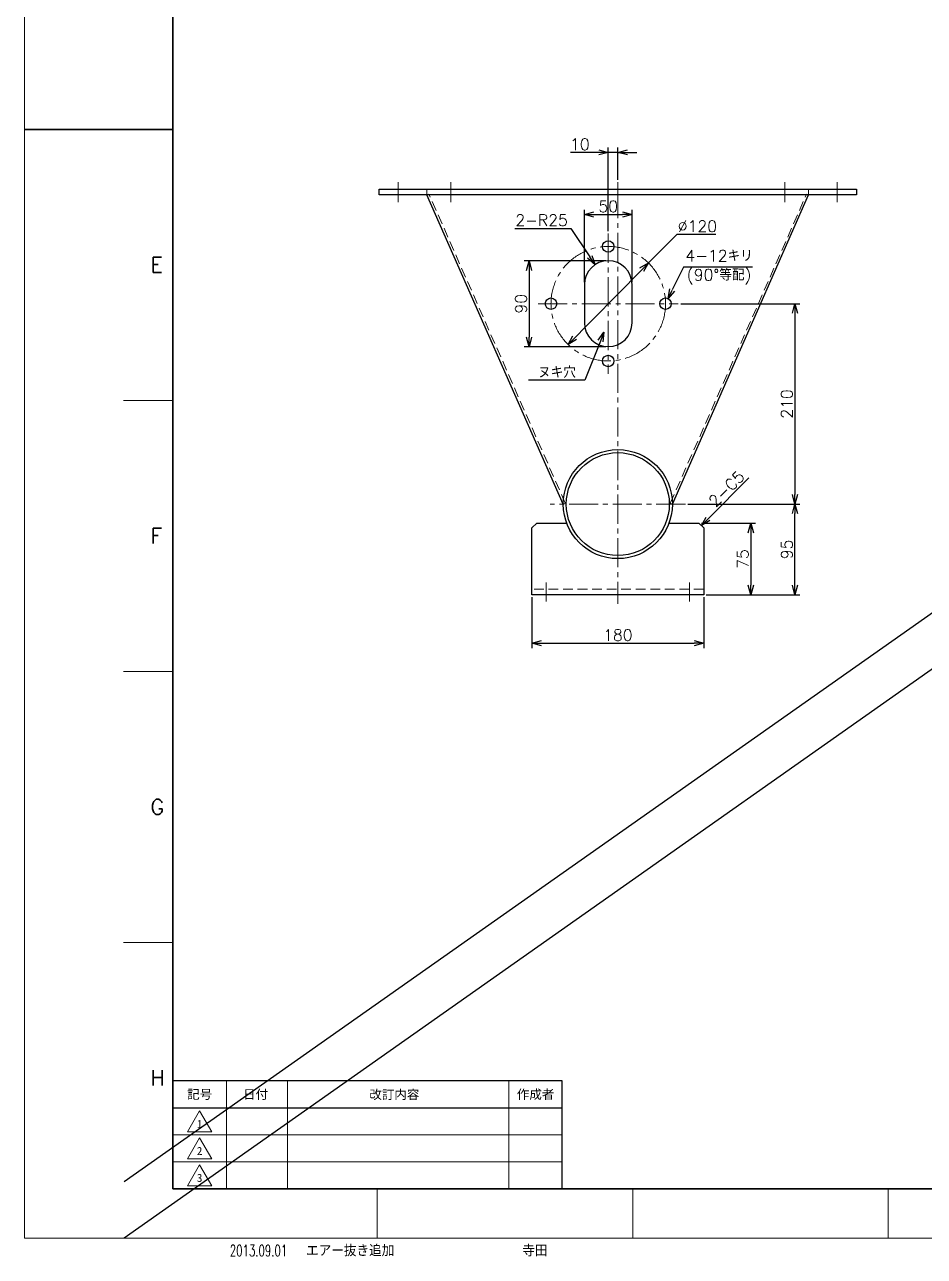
# Model space of a CAD drawing. Header units: millimetres. Extents: x 0 to 7035, y -19 to 2390.
# Drawn here: x 0 to 943, y -19 to 1272 of the extents above; entities that cross this region are included whole.
import ezdxf
from ezdxf import colors
from ezdxf.entities.mleader import LeaderData, LeaderLine
from ezdxf.enums import TextEntityAlignment as Align
from ezdxf.math import Vec2, Vec3

# ---------------------------------------------------------------- set-up
doc = ezdxf.new("R2010")
doc.units = ezdxf.units.MM
doc.header["$LTSCALE"] = 1.6
doc.header["$PDMODE"] = 99
doc.header["$PDSIZE"] = 1
doc.linetypes.add('CENTER2', pattern=[28.575, 19.05, -3.175, 3.175, -3.175])
doc.linetypes.add('HIDDEN', pattern=[9.525, 6.35, -3.175])
for name, color, linetype, lineweight in [('01_NORMAL', 7, 'Continuous', 25), ('04_HIDDEN', 2, 'HIDDEN', 13), ('05_CENTER', 4, 'CENTER2', 13), ('07_寸法線', 3, 'Continuous', 9), ('08_DIM', 3, 'Continuous', 13), ('90_FRAME', 5, 'Continuous', 35)]:
    doc.layers.add(name, color=color, linetype=linetype, lineweight=lineweight)
doc.layers.add('91_BLANK', color=5, linetype='Continuous', lineweight=0, plot=False)
doc.styles.add('KSS_TXT', font='txt.shx', dxfattribs={"bigfont": 'extfont2.shx'})
doc.styles.add('MS_G', font='MS Gothic.ttf')
doc.styles.get("Standard").update_dxf_attribs({"font": 'txt.shx', "bigfont": 'extfont2.shx'})
doc.styles.add('表題用', font='MS PGothic.ttf')
doc.dimstyles.new('KSS_DIM', dxfattribs={"dimscale": 4, "dimtxt": 3, "dimasz": 2.5, "dimexe": 1.25, "dimexo": 0.625, "dimtad": 1, "dimdsep": 46, "dimtxsty": 'KSS_TXT', "dimblk": 'OPEN30', "dimcen": 0, "dimazin": 2, "dimtfac": 0.75, "dimtmove": 0, "dimatfit": 3, "dimldrblk": 'OPEN30', "dimfxl": 1.25, "dimtolj": 1, "dimarcsym": 0})
doc.dimstyles.new('KSS_DIM$3', dxfattribs={"dimscale": 4, "dimtxt": 3, "dimasz": 2.5, "dimexe": 1.25, "dimexo": 0.625, "dimtad": 1, "dimtih": 1, "dimtoh": 1, "dimdsep": 46, "dimtxsty": 'KSS_TXT', "dimblk": 'OPEN30', "dimcen": 0, "dimazin": 2, "dimtfac": 0.75, "dimtofl": 0, "dimtmove": 0, "dimatfit": 3, "dimldrblk": 'OPEN30', "dimfxl": 1.25, "dimtolj": 1, "dimarcsym": 0})
doc.dimstyles.new('KSS_DIM$4', dxfattribs={"dimscale": 4, "dimtxt": 3, "dimasz": 2.5, "dimexe": 1.25, "dimexo": 0.625, "dimtad": 1, "dimtih": 1, "dimtoh": 1, "dimdsep": 46, "dimtxsty": 'KSS_TXT', "dimblk": 'OPEN30', "dimcen": 0, "dimse1": 1, "dimazin": 2, "dimtfac": 0.75, "dimtofl": 0, "dimtmove": 0, "dimatfit": 3, "dimldrblk": 'OPEN30', "dimfxl": 1.25, "dimtolj": 1, "dimarcsym": 0})

# ---------------------------------------------------------------- blocks, each defined once
blk = doc.blocks.new('AM_BALLOON1')
at = {"transparency": 16777216}
blk.add_circle((0, 0), 5, dxfattribs=at)
blk.add_attdef('B_NUMBER', text='', height=3, dxfattribs=at).set_placement((0, 0), align=Align.MIDDLE_CENTER)
blk = doc.blocks.new('_OPEN')
at = {"color": 0, "linetype": 'ByBlock'}
for p, q in [((-1, 0.17), (0, 0)), ((0, 0), (-1, -0.17)), ((0, 0), (-1, 0))]:
    blk.add_line(p, q, dxfattribs=at)
blk = doc.blocks.new('_Open30')
at = {"color": 0, "linetype": 'ByBlock', "lineweight": -2}
for p, q in [((-1, 0.27), (0, 0)), ((0, 0), (-1, -0.27)), ((0, 0), (-1, 0))]:
    blk.add_line(p, q, dxfattribs=at)
blk = doc.blocks.new('*D173')
at = {"layer": '08_DIM', "color": 0, "lineweight": -2, "transparency": 16777216}
for p, q in [((586.6, 1001.6), (586.6, 1077.6)), ((596.6, 1072.6), (626.6, 1072.6)), ((636.6, 1001.6), (636.6, 1077.6))]:
    blk.add_line(p, q, dxfattribs=at)
at = {"layer": 'Defpoints', "color": 0, "transparency": 16777216}
for p in [(636.6, 1072.6), (586.6, 999.1), (636.6, 999.1)]:
    blk.add_point(p, dxfattribs=at)
at = {"layer": '08_DIM', "color": 0, "lineweight": -2, "transparency": 16777216, "xscale": 10, "yscale": 10, "zscale": 10, "rotation": 180}
blk.add_blockref('_Open30', (586.6, 1072.6), dxfattribs=at)
at = {"layer": '08_DIM', "color": 0, "lineweight": -2, "transparency": 16777216, "xscale": 10, "yscale": 10, "zscale": 10}
blk.add_blockref('_Open30', (636.6, 1072.6), dxfattribs=at)
at = {"layer": '08_DIM', "color": 0, "transparency": 16777216, "insert": (611.6, 1081.1), "char_height": 12, "attachment_point": 5, "style": 'KSS_TXT'}
blk.add_mtext('\\A1;50', dxfattribs=at)
blk = doc.blocks.new('*D174')
at = {"layer": '08_DIM', "color": 0, "lineweight": -2, "transparency": 16777216}
for p, q in [((609.1, 1024.1), (523.6, 1024.1)), ((528.6, 1014.1), (528.6, 944.1)), ((609.1, 934.1), (523.6, 934.1))]:
    blk.add_line(p, q, dxfattribs=at)
at = {"layer": 'Defpoints', "color": 0, "transparency": 16777216}
for p in [(611.6, 1024.1), (528.6, 934.1), (611.6, 934.1)]:
    blk.add_point(p, dxfattribs=at)
at = {"layer": '08_DIM', "color": 0, "lineweight": -2, "transparency": 16777216, "xscale": 10, "yscale": 10, "zscale": 10}
for p, rotation in [((528.6, 1024.1), 90), ((528.6, 934.1), 270)]:
    blk.add_blockref('_Open30', p, dxfattribs=dict(at, rotation=rotation))
at = {"layer": '08_DIM', "color": 0, "transparency": 16777216, "insert": (520.1, 979.1), "char_height": 12, "attachment_point": 5, "rotation": 90, "style": 'KSS_TXT'}
blk.add_mtext('\\A1;90', dxfattribs=at)
blk = doc.blocks.new('*D175')
at = {"layer": '08_DIM', "color": 0, "lineweight": -2, "transparency": 16777216}
for p, q in [((687.5, 979.1), (812.2, 979.1)), ((807.2, 969.1), (807.2, 779.1)), ((694.9, 769.1), (812.2, 769.1))]:
    blk.add_line(p, q, dxfattribs=at)
at = {"layer": 'Defpoints', "color": 0, "transparency": 16777216}
for p in [(685, 979.1), (692.4, 769.1), (807.2, 769.1)]:
    blk.add_point(p, dxfattribs=at)
at = {"layer": '08_DIM', "color": 0, "lineweight": -2, "transparency": 16777216, "xscale": 10, "yscale": 10, "zscale": 10}
for p, rotation in [((807.2, 979.1), 90), ((807.2, 769.1), 270)]:
    blk.add_blockref('_Open30', p, dxfattribs=dict(at, rotation=rotation))
at = {"layer": '08_DIM', "color": 0, "transparency": 16777216, "insert": (798.7, 874.1), "char_height": 12, "attachment_point": 5, "rotation": 90, "style": 'KSS_TXT'}
blk.add_mtext('\\A1;210', dxfattribs=at)
blk = doc.blocks.new('*D176')
at = {"layer": '08_DIM', "color": 0, "lineweight": -2, "transparency": 16777216}
for p, q in [((709.1, 749.1), (766, 749.1)), ((761, 739.1), (761, 684.1)), ((714.1, 674.1), (766, 674.1))]:
    blk.add_line(p, q, dxfattribs=at)
at = {"layer": 'Defpoints', "color": 0, "transparency": 16777216}
for p in [(706.6, 749.1), (711.6, 674.1), (761, 674.1)]:
    blk.add_point(p, dxfattribs=at)
at = {"layer": '08_DIM', "color": 0, "lineweight": -2, "transparency": 16777216, "xscale": 10, "yscale": 10, "zscale": 10}
for p, rotation in [((761, 749.1), 90), ((761, 674.1), 270)]:
    blk.add_blockref('_Open30', p, dxfattribs=dict(at, rotation=rotation))
at = {"layer": '08_DIM', "color": 0, "transparency": 16777216, "insert": (752.5, 711.6), "char_height": 12, "attachment_point": 5, "rotation": 90, "style": 'KSS_TXT'}
blk.add_mtext('\\A1;75', dxfattribs=at)
blk = doc.blocks.new('*D177')
at = {"layer": '08_DIM', "color": 0, "lineweight": -2, "transparency": 16777216}
blk.add_line((716.1, 753.7), (759, 796.5), dxfattribs=at)
at = {"layer": 'Defpoints', "color": 0, "transparency": 16777216}
for p in [(774.2, 811.8), (774.2, 811.8), (709.1, 746.6)]:
    blk.add_point(p, dxfattribs=at)
at = {"layer": '08_DIM', "color": 0, "lineweight": -2, "transparency": 16777216, "xscale": 10, "yscale": 10, "zscale": 10, "rotation": 225.0000000000001}
blk.add_blockref('_Open30', (709.1, 746.6), dxfattribs=at)
at = {"layer": '08_DIM', "color": 0, "transparency": 16777216, "insert": (735.6, 785.2), "char_height": 12, "attachment_point": 5, "rotation": 45, "style": 'KSS_TXT'}
blk.add_mtext('\\A1;2-C5', dxfattribs=at)
blk = doc.blocks.new('*D190')
at = {"layer": '08_DIM', "color": 0, "lineweight": -2, "transparency": 16777216}
for p, q in [((531.6, 671.6), (531.6, 618.3)), ((711.6, 671.6), (711.6, 618.3)), ((541.6, 623.3), (701.6, 623.3))]:
    blk.add_line(p, q, dxfattribs=at)
at = {"layer": 'Defpoints', "color": 0, "transparency": 16777216}
for p in [(531.6, 674.1), (711.6, 674.1), (711.6, 623.3)]:
    blk.add_point(p, dxfattribs=at)
at = {"layer": '08_DIM', "color": 0, "lineweight": -2, "transparency": 16777216, "xscale": 10, "yscale": 10, "zscale": 10, "rotation": 180}
blk.add_blockref('_Open30', (531.6, 623.3), dxfattribs=at)
at = {"layer": '08_DIM', "color": 0, "lineweight": -2, "transparency": 16777216, "xscale": 10, "yscale": 10, "zscale": 10}
blk.add_blockref('_Open30', (711.6, 623.3), dxfattribs=at)
at = {"layer": '08_DIM', "color": 0, "transparency": 16777216, "insert": (621.6, 631.8), "char_height": 12, "attachment_point": 5, "style": 'KSS_TXT'}
blk.add_mtext('\\A1;180', dxfattribs=at)
blk = doc.blocks.new('*D193')
at = {"layer": '08_DIM', "color": 0, "lineweight": -2, "transparency": 16777216}
for p, q in [((694.9, 769.1), (812.2, 769.1)), ((807.2, 684.1), (807.2, 759.1)), ((714.1, 674.1), (812.2, 674.1))]:
    blk.add_line(p, q, dxfattribs=at)
at = {"layer": 'Defpoints', "color": 0, "transparency": 16777216}
for p in [(692.4, 769.1), (807.2, 769.1), (711.6, 674.1)]:
    blk.add_point(p, dxfattribs=at)
at = {"layer": '08_DIM', "color": 0, "lineweight": -2, "transparency": 16777216, "xscale": 10, "yscale": 10, "zscale": 10}
for p, rotation in [((807.2, 769.1), 90), ((807.2, 674.1), 270)]:
    blk.add_blockref('_Open30', p, dxfattribs=dict(at, rotation=rotation))
at = {"layer": '08_DIM', "color": 0, "transparency": 16777216, "insert": (798.7, 721.6), "char_height": 12, "attachment_point": 5, "rotation": 90, "style": 'KSS_TXT'}
blk.add_mtext('\\A1;95', dxfattribs=at)
blk = doc.blocks.new('*D201')
at = {"layer": '08_DIM', "color": 0, "lineweight": -2, "transparency": 16777216}
for p, q in [((513.7, 1058.1), (572.2, 1058.1)), ((572.2, 1058.1), (592.1, 1028.2))]:
    blk.add_line(p, q, dxfattribs=at)
at = {"layer": 'Defpoints', "color": 0, "transparency": 16777216}
for p in [(597.7, 1019.9), (611.6, 999.1)]:
    blk.add_point(p, dxfattribs=at)
at = {"layer": '08_DIM', "color": 0, "lineweight": -2, "transparency": 16777216, "xscale": 10, "yscale": 10, "zscale": 10, "rotation": 303.7020681144614}
blk.add_blockref('_Open30', (597.7, 1019.9), dxfattribs=at)
at = {"layer": '08_DIM', "color": 0, "transparency": 16777216, "insert": (541.7, 1066.6), "char_height": 12, "attachment_point": 5, "style": 'KSS_TXT'}
blk.add_mtext('\\A1;2-R25', dxfattribs=at)
blk = doc.blocks.new('*D202')
at = {"layer": '08_DIM', "color": 0, "lineweight": -2, "transparency": 16777216}
for p, q in [((683.3, 1051.8), (653.7, 1021.8)), ((724.3, 1051.8), (683.3, 1051.8)), ((569.4, 936.4), (646.7, 1014.7))]:
    blk.add_line(p, q, dxfattribs=at)
at = {"layer": 'Defpoints', "color": 0, "transparency": 16777216}
for p in [(653.7, 1021.8), (569.4, 936.4)]:
    blk.add_point(p, dxfattribs=at)
at = {"layer": '08_DIM', "color": 0, "lineweight": -2, "transparency": 16777216, "xscale": 10, "yscale": 10, "zscale": 10}
for p, rotation in [((653.7, 1021.8), 45.40808687937047), ((569.4, 936.4), 225.4080868793705)]:
    blk.add_blockref('_Open30', p, dxfattribs=dict(at, rotation=rotation))
at = {"layer": '08_DIM', "color": 0, "transparency": 16777216, "insert": (705, 1060.3), "char_height": 12, "attachment_point": 5, "style": 'KSS_TXT'}
blk.add_mtext('\\A1;%%C120', dxfattribs=at)
blk = doc.blocks.new('*D203')
at = {"layer": '08_DIM', "color": 0, "lineweight": -2, "transparency": 16777216}
for p, q in [((690.3, 1017.4), (678.6, 993.5)), ((762.6, 1017.4), (690.3, 1017.4))]:
    blk.add_line(p, q, dxfattribs=at)
at = {"layer": 'Defpoints', "color": 0, "transparency": 16777216}
for p in [(674.2, 984.5), (668.9, 973.7)]:
    blk.add_point(p, dxfattribs=at)
at = {"layer": '08_DIM', "color": 0, "lineweight": -2, "transparency": 16777216, "xscale": 10, "yscale": 10, "zscale": 10, "rotation": 243.9027966063947}
blk.add_blockref('_Open30', (674.2, 984.5), dxfattribs=at)
at = {"layer": '08_DIM', "color": 0, "transparency": 16777216, "insert": (727.7, 1017.4), "char_height": 12, "attachment_point": 5, "style": 'KSS_TXT'}
blk.add_mtext('\\A1;4-12キリ\\P(90°等配)', dxfattribs=at)
blk = doc.blocks.new('*D204')
at = {"layer": '08_DIM', "color": 0, "lineweight": -2, "transparency": 16777216}
for p, q in [((601.6, 1137.7), (572.1, 1137.7)), ((611.6, 1055), (611.6, 1142.7)), ((621.6, 1137.7), (611.6, 1137.7)), ((621.6, 1109.1), (621.6, 1142.7)), ((631.6, 1137.7), (641.6, 1137.7))]:
    blk.add_line(p, q, dxfattribs=at)
at = {"layer": 'Defpoints', "color": 0, "transparency": 16777216}
for p in [(611.6, 1137.7), (621.6, 1106.6), (611.6, 1052.5)]:
    blk.add_point(p, dxfattribs=at)
at = {"layer": '08_DIM', "color": 0, "lineweight": -2, "transparency": 16777216, "xscale": 10, "yscale": 10, "zscale": 10}
blk.add_blockref('_Open30', (611.6, 1137.7), dxfattribs=at)
at = {"layer": '08_DIM', "color": 0, "lineweight": -2, "transparency": 16777216, "xscale": 10, "yscale": 10, "zscale": 10, "rotation": 180}
blk.add_blockref('_Open30', (621.6, 1137.7), dxfattribs=at)
at = {"layer": '08_DIM', "color": 0, "transparency": 16777216, "insert": (581.8, 1146.2), "char_height": 12, "attachment_point": 5, "style": 'KSS_TXT'}
blk.add_mtext('\\A1;10', dxfattribs=at)

msp = doc.modelspace()

# ---------------------------------------------------------------- linework, layer by layer
at = {"color": 0}
for p, q in [((564.413, 769.113), (421.563, 1093.113)), ((678.713, 769.113), (821.563, 1093.113))]:
    msp.add_line(p, q, dxfattribs=at)
msp.add_lwpolyline([(871.563, 1093.113), (371.563, 1093.113), (371.563, 1099.113), (871.563, 1099.113)], close=True)
msp.add_lwpolyline([(636.563, 959.113), (636.563, 999.113, 1), (586.563, 999.113), (586.563, 959.113, 1)], format="xyb", close=True, dxfattribs=at)
msp.add_lwpolyline([(675.1, 749.113), (706.563, 749.113), (711.563, 744.113), (711.563, 674.113), (531.563, 674.113), (531.563, 744.113), (536.563, 749.113), (568.027, 749.113)], dxfattribs=at)
for centre, radius in [((611.563, 1039.113), 6), ((551.563, 979.113), 6), ((671.563, 979.113), 6), ((611.563, 919.113), 6), ((621.563, 769.113), 57.15), ((621.563, 769.113), 53.95)]:
    msp.add_circle(centre, radius, dxfattribs=at)
at = {"layer": '01_NORMAL'}
for p, q in [((3417.101, 2390.448), (104.297, 58.769)), ((3417.101, 2331.679), (104.297, 0))]:
    msp.add_line(p, q, dxfattribs=at)
at = {"layer": '04_HIDDEN'}
for p, q in [((421.563, 1099.113), (421.563, 1093.113)), ((821.563, 1099.113), (821.563, 1093.113)), ((423.668, 1094.041), (421.563, 1093.113)), ((566.518, 770.041), (423.668, 1094.041)), ((676.609, 770.041), (819.459, 1094.041)), ((819.459, 1094.041), (821.563, 1093.113)), ((566.518, 770.041), (564.413, 769.113)), ((676.609, 770.041), (678.713, 769.113)), ((711.563, 680.113), (531.563, 680.113))]:
    msp.add_line(p, q, dxfattribs=at)
at = {"layer": '05_CENTER'}
for p, q in [((391.563, 1106.58), (391.563, 1085.459)), ((446.563, 1106.58), (446.563, 1085.459)), ((446.563, 1106.58), (446.563, 1085.459)), ((621.563, 1106.58), (621.563, 1085.459)), ((621.563, 1099.113), (621.563, 664.505)), ((796.563, 1106.58), (796.563, 1085.459)), ((796.563, 1106.58), (796.563, 1085.459)), ((851.563, 1106.58), (851.563, 1085.459)), ((611.563, 1052.528), (611.563, 905.698)), ((538.149, 979.113), (684.978, 979.113)), ((692.399, 769.113), (550.728, 769.113)), ((546.563, 687.002), (546.563, 667.216)), ((696.563, 687.002), (696.563, 667.216))]:
    msp.add_line(p, q, dxfattribs=at)
msp.add_circle((611.563, 979.113), 60, dxfattribs=at)
at = {"layer": '90_FRAME'}
msp.add_line((0, 1161.724), (155.384, 1161.724), dxfattribs=at)
at = {"layer": '90_FRAME', "color": 4, "lineweight": 13}
for p, q in [((155.384, 877.735), (103.536, 877.735)), ((155.384, 593.746), (103.536, 593.746)), ((155.384, 309.757), (103.536, 309.757)), ((369.502, 0), (369.502, 51.616)), ((637.235, 0), (637.235, 51.616)), ((904.969, 0), (904.969, 51.616))]:
    msp.add_line(p, q, dxfattribs=at)
at = {"layer": '90_FRAME', "color": 0, "lineweight": 13}
for p, q in [((211.384, 51.616), (211.384, 164.759)), ((275.384, 51.616), (275.384, 164.759)), ((507.384, 51.616), (507.384, 164.759)), ((155.384, 108.187), (563.384, 108.187)), ((155.384, 79.902), (563.384, 79.902))]:
    msp.add_line(p, q, dxfattribs=at)
at = {"layer": '90_FRAME', "color": 0, "lineweight": 25}
msp.add_line((155.384, 136.473), (563.384, 136.473), dxfattribs=at)
at = {"layer": '90_FRAME'}
msp.add_lwpolyline([(155.384, 51.616), (3260.956, 51.616), (3260.956, 2271.831), (155.384, 2271.831)], close=True, dxfattribs=at)
at = {"layer": '90_FRAME', "color": 0, "lineweight": 25}
msp.add_lwpolyline([(155.384, 51.616), (563.384, 51.616), (563.384, 164.759), (155.384, 164.759)], close=True, dxfattribs=at)
at = {"layer": '90_FRAME', "color": 0, "lineweight": 13}
for points in [[(170.655, 111.192), (183.384, 133.238), (196.112, 111.192), (170.655, 111.192)], [(170.655, 82.906), (183.384, 104.952), (196.112, 82.906), (170.655, 82.906)], [(170.655, 54.62), (183.384, 76.667), (196.112, 54.62), (170.655, 54.62)]]:
    msp.add_lwpolyline(points, dxfattribs=at)
at = {"layer": '91_BLANK'}
msp.add_lwpolyline([(0, 0), (3312.803, 0), (3312.803, 2331.679), (0, 2331.679)], close=True, dxfattribs=at)

# ---------------------------------------------------------------- texts
at = {"layer": '90_FRAME', "color": 0, "lineweight": 13, "style": 'KSS_TXT'}
for s, p in [('E', (131.829, 1019.729)), ('F', (131.829, 735.74)), ('G', (131.829, 451.752)), ('H', (131.829, 167.763))]:
    msp.add_text(s, height=16, dxfattribs=at).set_placement(p, align=Align.MIDDLE_LEFT)
at = {"layer": '90_FRAME', "color": 0, "style": '表題用'}
for s, p in [('記号', (183.384, 150.616)), ('日付', (242.01, 150.616)), ('作成者', (535.384, 150.616))]:
    msp.add_text(s, height=9.6, dxfattribs=at).set_placement(p, align=Align.MIDDLE_CENTER)
msp.add_text('改訂内容', height=9.6, dxfattribs=at).set_placement((387.384, 150.616), align=Align.MIDDLE)
at = {"layer": '90_FRAME', "color": 0, "lineweight": 13, "style": 'MS_G'}
for s, p in [('1', (183.384, 119.502)), ('2', (183.384, 91.216)), ('3', (183.384, 62.93))]:
    msp.add_text(s, height=8.486, dxfattribs=at).set_placement(p, align=Align.MIDDLE)
at = {"layer": '90_FRAME', "color": 3, "lineweight": 13, "width": 0.65}
msp.add_text('2013.09.01', height=12, dxfattribs=at).set_placement((214.968, -19.199))
at = {"layer": '90_FRAME', "color": 3, "lineweight": 13}
for s, p in [('エアー抜き追加', (294.935, -19.199)), ('寺田', (521.481, -19.199))]:
    msp.add_text(s, height=12, dxfattribs=at).set_placement(p)

# ---------------------------------------------------------------- dimensions: what is measured, and where the dimension line sits
at = {"layer": '08_DIM'}
for base, p1, p2, picture, middle in [((611.563, 1137.652), (621.563, 1106.58), (611.563, 1052.528), '*D204', (581.813, 1146.152)), ((711.563, 623.304), (531.563, 674.113), (711.563, 674.113), '*D190', (621.563, 631.804))]:
    dim = msp.add_linear_dim(base=base, p1=p1, p2=p2, dimstyle='KSS_DIM', dxfattribs=at)
    dim.commit()
    dim.dimension.update_dxf_attribs({"geometry": picture, "text_midpoint": middle})
for base, p1, p2, angle, picture, middle in [((636.563, 1072.612), (586.563, 999.113), (636.563, 999.113), 180, '*D173', (611.563, 1081.121)), ((528.612, 934.113), (611.563, 1024.113), (611.563, 934.113), 90, '*D174', (520.112, 979.113)), ((807.25, 769.113), (684.978, 979.113), (692.399, 769.113), 90, '*D175', (798.75, 874.113)), ((807.25, 769.113), (711.563, 674.113), (692.399, 769.113), 90, '*D193', (798.741, 721.613)), ((760.975, 674.113), (706.563, 749.113), (711.563, 674.113), 90, '*D176', (752.466, 711.613))]:
    dim = msp.add_linear_dim(base=base, p1=p1, p2=p2, angle=angle, dimstyle='KSS_DIM', dxfattribs=at)
    dim.commit()
    dim.dimension.update_dxf_attribs({"geometry": picture, "text_midpoint": middle})
dim = msp.add_radius_dim(center=(611.563, 999.113), mpoint=(597.692, 1019.911), text='2-<>', dimstyle='KSS_DIM$4', override={"dimpost": 'R<>'}, dxfattribs=at)
dim.commit()
dim.dimension.update_dxf_attribs({"geometry": '*D201', "text_midpoint": (541.699, 1058.133), "dimtype": 164})
dim = msp.add_diameter_dim_2p(p1=(569.44, 936.385), p2=(653.687, 1021.84), dimstyle='KSS_DIM$3', override={"dimpost": '%%C<>', "dimtix": 1, "dimatfit": 2}, dxfattribs=at)
dim.commit()
dim.dimension.update_dxf_attribs({"geometry": '*D202', "text_midpoint": (705.014, 1051.842), "dimtype": 163})
dim = msp.add_diameter_dim_2p(p1=(668.924, 973.725), p2=(674.203, 984.501), text='4-<>', dimstyle='KSS_DIM$3', override={"dimpost": '<>キリ\\X(90°等配)'}, dxfattribs=at)
dim.commit()
dim.dimension.update_dxf_attribs({"geometry": '*D203', "text_midpoint": (727.697, 1017.352), "dimtype": 163})
dim = msp.add_aligned_dim(p1=(709.063, 746.613), p2=(774.203, 811.752), distance=0, text='2-C5', dimstyle='KSS_DIM', override={"dimse1": 1, "dimse2": 1, "dimsd2": 1}, dxfattribs=at)
dim.commit()
dim.dimension.update_dxf_attribs({"geometry": '*D177', "text_midpoint": (735.617, 785.199)})

# ---------------------------------------------------------------- leaders
at = {"layer": '07_寸法線'}
ml = msp.add_multileader_block('Standard', dxfattribs=at)
ml.set_content('AM_BALLOON1', color=256, scale=5)
ml.set_attribute('B_NUMBER', '4', width=0)
ml.set_leader_properties(color=256, linetype='ByLayer', lineweight=-1)
ml.set_arrow_properties(name='OPEN')
ml.build(insert=Vec2(0, 0))
ml.multileader.update_dxf_attribs({"leader_type": 0, "has_dogleg": 0, "text_right_attachment_type": 6, "dogleg_length": 0, "arrow_head_size": 10, "scale": 2.5, "block_connection_type": 1})
ctx = ml.context
ctx.base_point, ctx.scale, ctx.char_height, ctx.arrow_head_size, ctx.landing_gap_size, ctx.plane_origin = Vec3(4368.989, 1961.93), 2.5, 20, 10, 10, Vec3(4368.989, 1961.93)
ctx.right_attachment, ctx.attachment_type = 6, 1
notes = []
notes.append((ctx, [(0, (0, 0, 0), (0, 0), (1, 0), 1, [])]))
ctx.block.insert = Vec3(4368.989, 1961.93)
at = {"layer": '08_DIM'}
ml = msp.add_multileader_block('Standard', dxfattribs=at)
ml.set_content('AM_BALLOON1', color=256, scale=5)
ml.set_attribute('B_NUMBER', '6', width=0)
ml.set_leader_properties(color=256, linetype='ByLayer', lineweight=-1)
ml.set_arrow_properties(name='OPEN')
ml.build(insert=Vec2(0, 0))
ml.multileader.update_dxf_attribs({"leader_type": 0, "has_dogleg": 0, "text_right_attachment_type": 6, "dogleg_length": 0, "arrow_head_size": 10, "scale": 2.5, "block_connection_type": 1})
ctx = ml.context
ctx.base_point, ctx.scale, ctx.char_height, ctx.arrow_head_size, ctx.landing_gap_size, ctx.plane_origin = Vec3(479.562, 1727.757), 2.5, 20, 10, 10, Vec3(479.562, 1727.757)
ctx.right_attachment, ctx.attachment_type = 6, 1
notes.append((ctx, [(0, (0, 0, 0), (0, 0), (1, 0), 1, [])]))
ctx.block.insert = Vec3(479.562, 1727.757)
ml = msp.add_multileader_mtext('Standard', dxfattribs=at)
ml.set_content('ヌキ穴', color=256)
ml.set_leader_properties()
ml.set_arrow_properties(name='OPEN30')
ml.build(insert=Vec2(0, 0))
ml.multileader.update_dxf_attribs({"text_left_attachment_type": 6, "text_right_attachment_type": 6, "dogleg_length": 0.36, "arrow_head_size": 10, "scale": 4})
ctx = ml.context
ctx.base_point, ctx.scale, ctx.char_height, ctx.arrow_head_size, ctx.landing_gap_size, ctx.plane_origin = Vec3(529.683, 898.908), 4, 12, 10, 8, Vec3(600.963, 952.538)
ctx.left_attachment, ctx.right_attachment, ctx.text_align_type = 6, 6, 2
notes.append((ctx, [(0, (1, 1, 0), (587.123, 898.908), (-1, 0), 1.44, [(0, [(607.09, 949.337)], 0, [])])]))
ctx.mtext.insert, ctx.mtext.alignment, ctx.mtext.flow_direction = Vec3(577.683, 913.308), 3, 5
for ctx, leaders in notes:
    for number, flags, end, landing, length, lines in leaders:
        leader = LeaderData()
        leader.index, (leader.has_last_leader_line, leader.has_dogleg_vector, leader.attachment_direction) = number, flags
        leader.last_leader_point, leader.dogleg_vector, leader.dogleg_length = Vec3(end), Vec3(landing), length
        for number, points, colour, breaks in lines:
            line = LeaderLine()
            line.index, line.vertices, line.color, line.breaks = number, Vec3.list(points), colors.encode_raw_color(colour), breaks
            leader.lines.append(line)
        ctx.leaders.append(leader)

doc.saveas('drawing.dxf')
